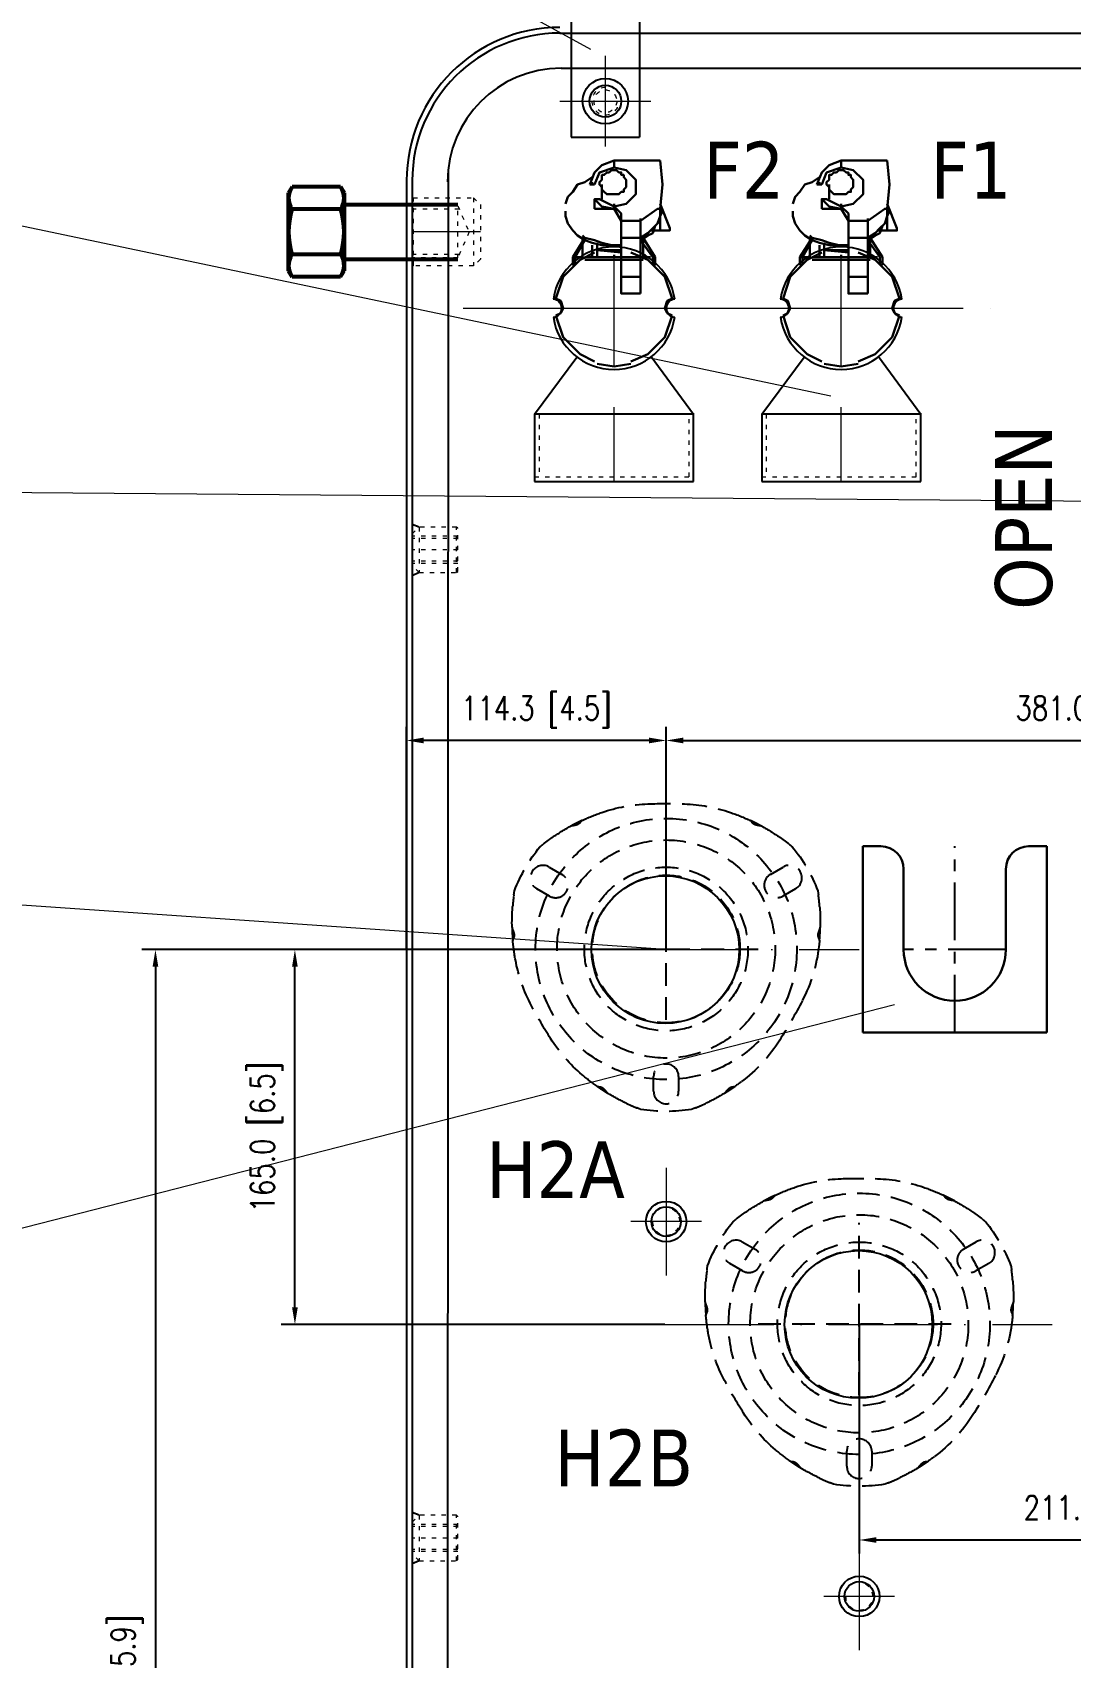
# Model space of a CAD drawing. Header units: millimetres. Extents: x 13152 to 35014, y -6229 to -226.
# Drawn here: x 26702 to 27159, y -1882 to -1167 of the extents above; entities that cross this region are included whole.
import ezdxf

# ---------------------------------------------------------------- set-up
doc = ezdxf.new("R2010")
doc.units = ezdxf.units.MM
doc.header["$LTSCALE"] = 4
for name, pattern in [('ACAD_ISO03W100', [1.18, 0.47, -0.71]), ('ACAD_ISO10W100', [18, 12, -3, 0, -3]), ('CENTERX2', [101.6, 63.5, -12.7, 12.7, -12.7]), ('DASHED', [0.75, 0.5, -0.25])]:
    doc.linetypes.add(name, pattern=pattern)
doc.layers.add('1', color=12, linetype='Continuous')
doc.layers.add('4虚线层', color=6, linetype='DASHED')
for name, color, linetype, lineweight in [('标注、文本', 3, 'Continuous', 25), ('粗实线', 4, 'Continuous', 53), ('铁心', 3, 'Continuous', 0)]:
    doc.layers.add(name, color=color, linetype=linetype, lineweight=lineweight)
doc.styles.add('Tahoma$001', font='tahoma.ttf', dxfattribs={"height": 2.159784})
doc.styles.add('TH_GBDIM', font='romans.shx', dxfattribs={"width": 0.8, "bigfont": 'gbcbig.shx'})
doc.dimstyles.new('TH_GBDIM1', dxfattribs={"dimscale": 3, "dimtxt": 3.5, "dimasz": 2.5, "dimexe": 2, "dimexo": 0, "dimgap": 1.5, "dimtad": 1, "dimdec": 1, "dimzin": 0, "dimdsep": 46, "dimtxsty": 'TH_GBDIM', "dimcen": 2.5, "dimclrd": 3, "dimclre": 256, "dimclrt": 2, "dimadec": 0, "dimazin": 0, "dimtfac": 0.714286, "dimtdec": 1, "dimtmove": 0, "dimatfit": 3, "dimfxl": 1, "dimtzin": 0, "dimlwd": -1, "dimlwe": -1, "dimarcsym": 0})

# ---------------------------------------------------------------- blocks, each defined once
blk = doc.blocks.new('A$C03F92070')
at = {"layer": '4虚线层', "ltscale": 5}
for p, q in [((67.85, 40.24), (67.85, 116.01)), ((16.36, 107.57), (21.99, 104.32)), ((113.71, 104.32), (119.34, 107.57)), ((16.49, 94.79), (10.86, 98.04)), ((124.84, 98.04), (119.21, 94.79)), ((23.33, 71.49), (112.37, 71.49)), ((62.35, 8.86), (62.35, 15.36)), ((73.35, 15.36), (73.35, 8.86))]:
    blk.add_line(p, q, dxfattribs=at)
for radius in [57.5, 48, 36, 32.5]:
    blk.add_circle((67.85, 71.49), radius, dxfattribs=at)
at = {"layer": '4虚线层', "ltscale": 5, "extrusion": (0, 0, -1)}
for centre, radius, start, end in [((-68.85, 46.49), 90, 64.92451, 71.02185), ((-62.34, 65.41), 70, 71.02185, 87.94531), ((-67.85, -88.03), 223.54, 87.94531, 92.05469), ((-73.35, 65.41), 70, 92.05469, 108.97815), ((-66.85, 46.49), 90, 108.97815, 115.07549), ((-68.85, 46.49), 90, 55.4521, 61.38179), ((-66.85, 46.49), 90, 118.61821, 124.5479), ((-67.85, 71.49), 71.5, 20.96454, 39.03546), ((-68.85, 46.49), 90, 51.08313, 52.23427), ((-66.85, 46.49), 90, 127.76573, 128.91687), ((-67.85, 71.49), 71.5, 140.96454, 159.03546), ((-90, 83.12), 90, 7.76573, 8.91687), ((-45.7, 83.12), 90, 171.08313, 172.23427), ((-90, 83.12), 90, 358.61821, 4.5479), ((-45.7, 83.12), 90, 175.4521, 181.38179), ((-90, 83.12), 90, 349.46719, 355.07549), ((-65.57, 80.82), 70, 186.60228, 207.21776), ((-45.7, 83.12), 90, 184.92451, 186.60228), ((-70.33, 79.46), 70, 331.9245, 349.46719), ((-205.81, 151.73), 223.54, 327.65027, 331.9245), ((70.97, 151.05), 223.54, 207.21776, 212.35682), ((-76.09, 69.57), 70, 310.17076, 327.65027), ((-58.73, 68.87), 70, 212.35682, 233.02623), ((-89, 84.85), 90, 304.92451, 310.17076), ((-89, 84.85), 90, 295.4521, 301.38179), ((-46.7, 84.85), 90, 238.61821, 244.5479), ((-46.7, 84.85), 90, 233.02623, 235.07549), ((-89, 84.85), 90, 291.08313, 292.23427), ((-67.85, 71.49), 71.5, 260.96454, 279.03546), ((-46.7, 84.85), 90, 247.76573, 248.91687)]:
    blk.add_arc(centre, radius, start, end, dxfattribs=at)
at = {"layer": '4虚线层', "ltscale": 5}
for centre, start, end in [((13.61, 102.81), 60, 240), ((122.09, 102.81), 300, 120), ((19.24, 99.56), 240, 60), ((116.46, 99.56), 120, 300), ((67.85, 15.36), 0, 180), ((67.85, 8.86), 180, 0)]:
    blk.add_arc(centre, 5.5, start, end, dxfattribs=at)
for points, knots in [([(30.89, 128.1), (30.89, 128.1), (30.88, 128.1), (30.83, 128.07), (30.76, 128.04), (30.57, 127.95), (30.45, 127.89), (30.18, 127.77), (30.03, 127.69), (29.7, 127.53), (29.52, 127.45), (29.16, 127.27), (28.96, 127.17), (28.58, 126.98), (28.39, 126.89), (27.99, 126.69), (27.8, 126.59), (27.42, 126.39), (27.24, 126.3), (26.87, 126.11), (26.7, 126.02), (26.39, 125.85), (26.24, 125.77), (25.98, 125.63), (25.87, 125.57), (25.69, 125.47), (25.63, 125.44), (25.58, 125.41), (25.57, 125.4), (25.57, 125.4), (25.57, 125.4), (25.57, 125.4)], [0, 0, 0, 0, 0.043819, 0.043819, 0.119878, 0.119878, 0.195937, 0.195937, 0.271996, 0.271996, 0.348055, 0.348055, 0.424114, 0.424114, 0.500173, 0.500173, 0.576231, 0.576231, 0.65229, 0.65229, 0.728349, 0.728349, 0.804408, 0.804408, 0.880467, 0.880467, 0.956526, 0.956526, 0.994556, 0.994556, 1, 1, 1, 1]), ([(30.71, 128.01), (30.65, 127.99), (30.59, 127.94), (30.48, 127.84), (30.42, 127.77), (30.3, 127.62), (30.24, 127.54), (30.11, 127.35), (30.04, 127.25), (29.89, 127.05), (29.81, 126.95), (29.62, 126.74), (29.51, 126.65), (29.29, 126.47), (29.16, 126.4), (28.9, 126.26), (28.77, 126.2), (28.36, 126.06), (28.08, 125.99), (27.53, 125.87), (27.26, 125.83), (26.87, 125.76), (26.75, 125.74), (26.5, 125.7), (26.38, 125.67), (26.05, 125.61), (25.85, 125.56), (25.74, 125.5)], [0, 0, 0, 0, 0.0625, 0.0625, 0.125, 0.125, 0.1875, 0.1875, 0.25, 0.25, 0.3125, 0.3125, 0.375, 0.375, 0.4375, 0.4375, 0.5, 0.5, 0.625, 0.625, 0.75, 0.75, 0.8125, 0.8125, 0.875, 0.875, 1, 1, 1, 1]), ([(110.13, 125.4), (110.13, 125.4), (110.13, 125.4), (110.13, 125.4), (110.12, 125.41), (110.07, 125.44), (110.01, 125.47), (109.83, 125.57), (109.72, 125.63), (109.46, 125.77), (109.31, 125.85), (108.99, 126.02), (108.81, 126.11), (108.45, 126.3), (108.26, 126.4), (107.88, 126.6), (107.68, 126.7), (107.29, 126.9), (107.1, 127), (106.72, 127.18), (106.53, 127.28), (106.16, 127.46), (105.99, 127.54), (105.66, 127.7), (105.51, 127.77), (105.24, 127.9), (105.12, 127.95), (104.94, 128.04), (104.87, 128.07), (104.82, 128.09), (104.81, 128.1), (104.8, 128.1), (104.8, 128.1), (104.8, 128.1)], [0, 0, 0, 0, 0.005743, 0.005743, 0.043766, 0.043766, 0.119813, 0.119813, 0.195859, 0.195859, 0.271906, 0.271906, 0.347952, 0.347952, 0.423999, 0.423999, 0.500046, 0.500046, 0.576092, 0.576092, 0.652139, 0.652139, 0.728185, 0.728185, 0.804232, 0.804232, 0.880279, 0.880279, 0.956325, 0.956325, 0.994349, 0.994349, 1, 1, 1, 1]), ([(109.96, 125.5), (109.9, 125.53), (109.83, 125.55), (109.65, 125.6), (109.54, 125.63), (109.21, 125.7), (108.96, 125.74), (108.44, 125.83), (108.17, 125.87), (107.63, 125.99), (107.34, 126.06), (106.94, 126.2), (106.8, 126.26), (106.54, 126.39), (106.42, 126.47), (106.19, 126.64), (106.08, 126.74), (105.9, 126.94), (105.81, 127.05), (105.66, 127.25), (105.59, 127.35), (105.46, 127.53), (105.39, 127.62), (105.28, 127.77), (105.22, 127.84), (105.11, 127.94), (105.05, 127.99), (104.99, 128.01)], [0, 0, 0, 0, 0.0625, 0.0625, 0.125, 0.125, 0.25, 0.25, 0.375, 0.375, 0.5, 0.5, 0.5625, 0.5625, 0.625, 0.625, 0.6875, 0.6875, 0.75, 0.75, 0.8125, 0.8125, 0.875, 0.875, 0.9375, 0.9375, 1, 1, 1, 1]), ([(13.95, 117.81), (13.92, 117.79), (13.88, 117.76), (13.82, 117.71), (13.77, 117.67), (13.74, 117.65), (13.73, 117.64)], [0, 0, 0, 0, 0.272943, 0.542517, 0.809704, 1, 1, 1, 1]), ([(14.22, 118.02), (14.2, 118), (14.15, 117.96), (14.08, 117.91), (14.01, 117.86), (13.97, 117.82), (13.95, 117.81)], [0, 0, 0, 0, 0.251777, 0.501943, 0.751136, 1, 1, 1, 1]), ([(14.55, 118.27), (14.52, 118.25), (14.46, 118.2), (14.38, 118.14), (14.3, 118.08), (14.25, 118.04), (14.22, 118.02)], [0, 0, 0, 0, 0.251749, 0.501948, 0.751171, 1, 1, 1, 1]), ([(15.74, 119.15), (15.69, 119.12), (15.59, 119.05), (15.45, 118.94), (15.32, 118.84), (15.18, 118.74), (15.05, 118.65), (14.92, 118.55), (14.8, 118.45), (14.67, 118.36), (14.59, 118.3), (14.55, 118.27)], [0, 0, 0, 0, 0.114473, 0.22719, 0.338528, 0.448878, 0.558641, 0.668227, 0.778044, 0.888502, 1, 1, 1, 1]), ([(17.82, 120.63), (17.81, 120.62), (17.74, 120.57), (17.58, 120.46), (17.28, 120.26), (16.94, 120.02), (16.6, 119.78), (16.29, 119.55), (16.01, 119.35), (15.83, 119.22), (15.74, 119.15)], [0, 0, 0, 0, 0.026865, 0.187364, 0.351072, 0.511786, 0.674931, 0.783277, 0.891149, 1, 1, 1, 1]), ([(119.96, 119.15), (119.92, 119.19), (119.82, 119.25), (119.69, 119.35), (119.55, 119.45), (119.41, 119.55), (119.28, 119.65), (119.06, 119.81), (118.76, 120.02), (118.42, 120.26), (118.12, 120.46), (117.96, 120.57), (117.89, 120.62), (117.88, 120.63)], [0, 0, 0, 0, 0.05466, 0.108896, 0.162888, 0.216817, 0.270864, 0.325211, 0.488741, 0.649833, 0.813717, 0.974388, 1, 1, 1, 1]), ([(121.15, 118.27), (121.11, 118.3), (121.03, 118.36), (120.9, 118.45), (120.78, 118.55), (120.65, 118.65), (120.52, 118.74), (120.38, 118.84), (120.25, 118.94), (120.1, 119.05), (120.01, 119.12), (119.96, 119.15)], [0, 0, 0, 0, 0.111498, 0.221956, 0.331773, 0.441359, 0.551122, 0.661472, 0.77281, 0.885527, 1, 1, 1, 1]), ([(121.48, 118.02), (121.45, 118.04), (121.4, 118.08), (121.32, 118.14), (121.23, 118.2), (121.18, 118.25), (121.15, 118.27)], [0, 0, 0, 0, 0.248829, 0.498052, 0.748251, 1, 1, 1, 1]), ([(121.75, 117.81), (121.73, 117.82), (121.69, 117.86), (121.62, 117.91), (121.55, 117.96), (121.5, 118), (121.48, 118.02)], [0, 0, 0, 0, 0.248864, 0.498057, 0.748223, 1, 1, 1, 1]), ([(121.97, 117.64), (121.96, 117.65), (121.93, 117.67), (121.88, 117.71), (121.82, 117.76), (121.78, 117.79), (121.75, 117.81)], [0, 0, 0, 0, 0.190293, 0.457482, 0.727057, 1, 1, 1, 1]), ([(0.69, 94.25), (0.68, 94.21), (0.67, 94.11), (0.65, 93.95), (0.63, 93.8), (0.61, 93.64), (0.59, 93.47), (0.57, 93.31), (0.55, 93.14), (0.53, 92.96), (0.52, 92.85), (0.52, 92.79)], [0, 0, 0, 0, 0.111498, 0.221956, 0.331773, 0.441359, 0.551122, 0.661472, 0.77281, 0.885527, 1, 1, 1, 1]), ([(0.74, 94.67), (0.73, 94.63), (0.73, 94.57), (0.71, 94.47), (0.7, 94.36), (0.69, 94.29), (0.69, 94.25)], [0, 0, 0, 0, 0.248829, 0.498052, 0.748251, 1, 1, 1, 1]), ([(0.82, 95.29), (0.82, 95.27), (0.81, 95.24), (0.81, 95.17), (0.8, 95.1), (0.79, 95.04), (0.78, 95.01)], [0, 0, 0, 0, 0.190297, 0.457484, 0.727058, 1, 1, 1, 1]), ([(134.92, 95.01), (134.91, 95.04), (134.9, 95.1), (134.89, 95.17), (134.89, 95.24), (134.88, 95.27), (134.88, 95.29)], [0, 0, 0, 0, 0.272943, 0.542517, 0.809704, 1, 1, 1, 1]), ([(134.96, 94.67), (134.96, 94.7), (134.95, 94.76), (134.94, 94.85), (134.93, 94.93), (134.92, 94.98), (134.92, 95.01)], [0, 0, 0, 0, 0.251777, 0.501943, 0.751136, 1, 1, 1, 1]), ([(135.01, 94.25), (135.01, 94.29), (135, 94.36), (134.99, 94.47), (134.97, 94.57), (134.96, 94.63), (134.96, 94.67)], [0, 0, 0, 0, 0.251749, 0.501948, 0.751171, 1, 1, 1, 1]), ([(135.18, 92.79), (135.18, 92.85), (135.16, 92.96), (135.15, 93.14), (135.13, 93.31), (135.11, 93.47), (135.09, 93.64), (135.07, 93.8), (135.05, 93.95), (135.03, 94.11), (135.02, 94.21), (135.01, 94.25)], [0, 0, 0, 0, 0.114473, 0.22719, 0.338528, 0.448878, 0.558641, 0.668227, 0.778044, 0.888502, 1, 1, 1, 1]), ([(0.52, 92.79), (0.51, 92.73), (0.5, 92.62), (0.48, 92.45), (0.46, 92.28), (0.45, 92.11), (0.43, 91.95), (0.4, 91.68), (0.37, 91.32), (0.33, 90.9), (0.3, 90.54), (0.29, 90.34), (0.28, 90.26), (0.28, 90.25)], [0, 0, 0, 0, 0.05466, 0.108897, 0.162889, 0.216817, 0.270864, 0.325211, 0.488741, 0.649833, 0.813717, 0.974388, 1, 1, 1, 1]), ([(135.42, 90.25), (135.42, 90.26), (135.41, 90.34), (135.4, 90.54), (135.37, 90.9), (135.33, 91.31), (135.29, 91.73), (135.25, 92.11), (135.22, 92.45), (135.2, 92.67), (135.18, 92.79)], [0, 0, 0, 0, 0.026865, 0.187364, 0.351073, 0.511786, 0.674931, 0.783277, 0.891149, 1, 1, 1, 1]), ([(0.02, 81.15), (0.02, 81.15), (0.02, 81.15), (0.02, 81.15), (0.02, 81.14), (0.02, 81.08), (0.02, 81.01), (0.02, 80.81), (0.03, 80.68), (0.04, 80.38), (0.04, 80.21), (0.05, 79.85), (0.06, 79.65), (0.08, 79.24), (0.09, 79.03), (0.11, 78.6), (0.12, 78.38), (0.14, 77.94), (0.16, 77.72), (0.18, 77.3), (0.2, 77.09), (0.23, 76.68), (0.24, 76.49), (0.27, 76.13), (0.28, 75.96), (0.3, 75.67), (0.32, 75.54), (0.33, 75.33), (0.34, 75.26), (0.34, 75.2), (0.35, 75.19), (0.35, 75.19), (0.35, 75.19), (0.35, 75.19)], [0, 0, 0, 0, 0.005743, 0.005743, 0.043766, 0.043766, 0.119813, 0.119813, 0.195859, 0.195859, 0.271906, 0.271906, 0.347952, 0.347952, 0.423999, 0.423999, 0.500046, 0.500046, 0.576092, 0.576092, 0.652139, 0.652139, 0.728185, 0.728185, 0.804232, 0.804232, 0.880279, 0.880279, 0.956325, 0.956325, 0.994349, 0.994349, 1, 1, 1, 1]), ([(0.02, 80.95), (0.02, 80.89), (0.04, 80.81), (0.08, 80.63), (0.12, 80.53), (0.22, 80.21), (0.31, 79.97), (0.5, 79.47), (0.59, 79.22), (0.76, 78.69), (0.85, 78.41), (0.92, 77.98), (0.94, 77.84), (0.96, 77.55), (0.95, 77.4), (0.91, 77.12), (0.88, 76.97), (0.8, 76.71), (0.75, 76.59), (0.65, 76.35), (0.6, 76.24), (0.51, 76.03), (0.47, 75.94), (0.39, 75.76), (0.37, 75.68), (0.33, 75.53), (0.32, 75.46), (0.33, 75.4)], [0, 0, 0, 0, 0.0625, 0.0625, 0.125, 0.125, 0.25, 0.25, 0.375, 0.375, 0.5, 0.5, 0.5625, 0.5625, 0.625, 0.625, 0.6875, 0.6875, 0.75, 0.75, 0.8125, 0.8125, 0.875, 0.875, 0.9375, 0.9375, 1, 1, 1, 1]), ([(135.37, 75.4), (135.38, 75.46), (135.37, 75.53), (135.33, 75.68), (135.31, 75.76), (135.23, 75.94), (135.19, 76.03), (135.1, 76.24), (135.04, 76.35), (134.95, 76.58), (134.9, 76.71), (134.82, 76.97), (134.79, 77.11), (134.75, 77.4), (134.74, 77.54), (134.76, 77.83), (134.78, 77.98), (134.85, 78.4), (134.93, 78.68), (135.11, 79.21), (135.2, 79.47), (135.34, 79.84), (135.38, 79.96), (135.47, 80.2), (135.51, 80.31), (135.62, 80.63), (135.68, 80.83), (135.68, 80.95)], [0, 0, 0, 0, 0.0625, 0.0625, 0.125, 0.125, 0.1875, 0.1875, 0.25, 0.25, 0.3125, 0.3125, 0.375, 0.375, 0.4375, 0.4375, 0.5, 0.5, 0.625, 0.625, 0.75, 0.75, 0.8125, 0.8125, 0.875, 0.875, 1, 1, 1, 1]), ([(135.35, 75.19), (135.35, 75.19), (135.35, 75.2), (135.36, 75.26), (135.37, 75.34), (135.38, 75.54), (135.4, 75.67), (135.42, 75.97), (135.43, 76.14), (135.46, 76.51), (135.48, 76.7), (135.5, 77.11), (135.52, 77.32), (135.54, 77.75), (135.56, 77.97), (135.58, 78.41), (135.59, 78.62), (135.61, 79.05), (135.62, 79.26), (135.64, 79.67), (135.65, 79.86), (135.66, 80.22), (135.66, 80.39), (135.67, 80.68), (135.67, 80.81), (135.68, 81.01), (135.68, 81.08), (135.68, 81.14), (135.68, 81.15), (135.68, 81.15), (135.68, 81.15), (135.68, 81.15)], [0, 0, 0, 0, 0.043819, 0.043819, 0.119878, 0.119878, 0.195937, 0.195937, 0.271996, 0.271996, 0.348055, 0.348055, 0.424114, 0.424114, 0.500173, 0.500173, 0.576232, 0.576232, 0.65229, 0.65229, 0.728349, 0.728349, 0.804408, 0.804408, 0.880467, 0.880467, 0.956526, 0.956526, 0.994556, 0.994556, 1, 1, 1, 1]), ([(37.3, 11.18), (37.3, 11.18), (37.31, 11.17), (37.36, 11.14), (37.42, 11.09), (37.59, 10.98), (37.7, 10.9), (37.95, 10.73), (38.09, 10.63), (38.39, 10.43), (38.55, 10.32), (38.89, 10.09), (39.07, 9.97), (39.42, 9.73), (39.61, 9.61), (39.98, 9.37), (40.16, 9.26), (40.51, 9.03), (40.69, 8.91), (41.04, 8.69), (41.2, 8.59), (41.51, 8.4), (41.65, 8.31), (41.9, 8.16), (42.01, 8.09), (42.18, 7.99), (42.24, 7.95), (42.29, 7.92), (42.3, 7.91), (42.3, 7.91), (42.3, 7.91), (42.3, 7.91)], [0, 0, 0, 0, 0.043819, 0.043819, 0.119878, 0.119878, 0.195937, 0.195937, 0.271996, 0.271996, 0.348055, 0.348055, 0.424114, 0.424114, 0.500173, 0.500173, 0.576231, 0.576231, 0.65229, 0.65229, 0.728349, 0.728349, 0.804408, 0.804408, 0.880467, 0.880467, 0.956526, 0.956526, 0.994556, 0.994556, 1, 1, 1, 1]), ([(37.47, 11.06), (37.52, 11.02), (37.59, 11), (37.73, 10.95), (37.82, 10.93), (38.01, 10.91), (38.11, 10.9), (38.34, 10.88), (38.46, 10.87), (38.71, 10.83), (38.85, 10.81), (39.11, 10.75), (39.25, 10.71), (39.52, 10.6), (39.64, 10.53), (39.89, 10.37), (40.01, 10.29), (40.34, 10.01), (40.54, 9.8), (40.91, 9.38), (41.09, 9.17), (41.34, 8.87), (41.42, 8.77), (41.58, 8.58), (41.66, 8.48), (41.88, 8.23), (42.02, 8.08), (42.13, 8.02)], [0, 0, 0, 0, 0.0625, 0.0625, 0.125, 0.125, 0.1875, 0.1875, 0.25, 0.25, 0.3125, 0.3125, 0.375, 0.375, 0.4375, 0.4375, 0.5, 0.5, 0.625, 0.625, 0.75, 0.75, 0.8125, 0.8125, 0.875, 0.875, 1, 1, 1, 1]), ([(93.4, 7.91), (93.4, 7.91), (93.4, 7.91), (93.4, 7.91), (93.41, 7.92), (93.46, 7.95), (93.52, 7.99), (93.69, 8.09), (93.8, 8.16), (94.06, 8.32), (94.2, 8.4), (94.51, 8.6), (94.68, 8.7), (95.02, 8.92), (95.2, 9.04), (95.56, 9.27), (95.75, 9.39), (96.12, 9.63), (96.3, 9.75), (96.65, 9.98), (96.83, 10.1), (97.16, 10.33), (97.32, 10.43), (97.62, 10.64), (97.76, 10.73), (98.01, 10.9), (98.11, 10.98), (98.28, 11.1), (98.34, 11.14), (98.39, 11.17), (98.4, 11.18), (98.4, 11.18), (98.4, 11.18), (98.4, 11.18)], [0, 0, 0, 0, 0.005743, 0.005743, 0.043766, 0.043766, 0.119813, 0.119813, 0.195859, 0.195859, 0.271906, 0.271906, 0.347952, 0.347952, 0.423999, 0.423999, 0.500046, 0.500046, 0.576092, 0.576092, 0.652139, 0.652139, 0.728185, 0.728185, 0.804232, 0.804232, 0.880279, 0.880279, 0.956325, 0.956325, 0.994349, 0.994349, 1, 1, 1, 1]), ([(93.57, 8.02), (93.62, 8.05), (93.68, 8.1), (93.82, 8.23), (93.89, 8.31), (94.11, 8.56), (94.27, 8.76), (94.61, 9.17), (94.79, 9.38), (95.16, 9.79), (95.36, 10), (95.69, 10.28), (95.8, 10.37), (96.05, 10.53), (96.18, 10.6), (96.44, 10.71), (96.58, 10.75), (96.85, 10.81), (96.98, 10.83), (97.24, 10.87), (97.36, 10.88), (97.58, 10.9), (97.69, 10.91), (97.88, 10.93), (97.96, 10.95), (98.11, 11), (98.18, 11.02), (98.23, 11.06)], [0, 0, 0, 0, 0.0625, 0.0625, 0.125, 0.125, 0.25, 0.25, 0.375, 0.375, 0.5, 0.5, 0.5625, 0.5625, 0.625, 0.625, 0.6875, 0.6875, 0.75, 0.75, 0.8125, 0.8125, 0.875, 0.875, 0.9375, 0.9375, 1, 1, 1, 1]), ([(50.31, 3.59), (50.32, 3.59), (50.4, 3.55), (50.57, 3.46), (50.9, 3.31), (51.28, 3.14), (51.66, 2.96), (52.01, 2.8), (52.32, 2.67), (52.52, 2.57), (52.63, 2.53)], [0, 0, 0, 0, 0.026866, 0.187364, 0.351073, 0.511786, 0.674931, 0.783277, 0.891149, 1, 1, 1, 1]), ([(52.63, 2.53), (52.68, 2.5), (52.79, 2.46), (52.95, 2.39), (53.11, 2.32), (53.26, 2.25), (53.41, 2.19), (53.56, 2.12), (53.7, 2.06), (53.85, 2), (53.94, 1.96), (53.98, 1.94)], [0, 0, 0, 0, 0.114473, 0.22719, 0.338528, 0.448878, 0.558641, 0.668227, 0.778044, 0.888502, 1, 1, 1, 1]), ([(53.98, 1.94), (54.02, 1.93), (54.09, 1.9), (54.18, 1.86), (54.28, 1.82), (54.34, 1.79), (54.37, 1.78)], [0, 0, 0, 0, 0.251749, 0.501948, 0.751171, 1, 1, 1, 1]), ([(54.37, 1.78), (54.4, 1.77), (54.45, 1.74), (54.54, 1.71), (54.61, 1.68), (54.66, 1.66), (54.69, 1.65)], [0, 0, 0, 0, 0.251777, 0.501943, 0.751136, 1, 1, 1, 1]), ([(54.69, 1.65), (54.71, 1.64), (54.77, 1.61), (54.84, 1.58), (54.9, 1.56), (54.93, 1.55), (54.94, 1.54)], [0, 0, 0, 0, 0.272943, 0.542518, 0.809705, 1, 1, 1, 1]), ([(80.76, 1.54), (80.77, 1.55), (80.8, 1.56), (80.86, 1.58), (80.93, 1.61), (80.99, 1.64), (81.01, 1.65)], [0, 0, 0, 0, 0.190295, 0.457482, 0.727057, 1, 1, 1, 1]), ([(81.01, 1.65), (81.04, 1.66), (81.08, 1.68), (81.16, 1.71), (81.25, 1.74), (81.3, 1.77), (81.33, 1.78)], [0, 0, 0, 0, 0.248864, 0.498057, 0.748223, 1, 1, 1, 1]), ([(81.33, 1.78), (81.36, 1.79), (81.42, 1.82), (81.52, 1.86), (81.61, 1.9), (81.68, 1.93), (81.72, 1.94)], [0, 0, 0, 0, 0.248829, 0.498052, 0.748251, 1, 1, 1, 1]), ([(81.72, 1.94), (81.76, 1.96), (81.85, 2), (82, 2.06), (82.14, 2.12), (82.29, 2.19), (82.44, 2.25), (82.59, 2.32), (82.75, 2.39), (82.91, 2.46), (83.02, 2.5), (83.07, 2.53)], [0, 0, 0, 0, 0.111498, 0.221956, 0.331773, 0.441359, 0.551122, 0.661472, 0.77281, 0.885527, 1, 1, 1, 1]), ([(83.07, 2.53), (83.12, 2.55), (83.23, 2.6), (83.38, 2.67), (83.54, 2.73), (83.69, 2.8), (83.84, 2.87), (84.09, 2.98), (84.42, 3.14), (84.8, 3.31), (85.13, 3.46), (85.3, 3.55), (85.38, 3.58), (85.39, 3.59)], [0, 0, 0, 0, 0.05466, 0.108897, 0.162889, 0.216817, 0.270864, 0.325211, 0.488741, 0.649834, 0.813718, 0.974389, 1, 1, 1, 1])]:
    blk.add_open_spline(points, degree=3, knots=knots, dxfattribs=at)
blk.add_open_spline([(0.82, 95.28), (0.81, 95.2), (0.82, 95.09), (0.84, 94.95)], degree=3, dxfattribs=at)
blk = doc.blocks.new('A$C78BF4BCD')
at = {"layer": '1', "color": 1, "linetype": 'CENTERX2', "lineweight": -3, "ltscale": 0.1}
for p, q in [((40.5, 0), (40.5, 82)), ((63, 36.5), (18, 36.5))]:
    blk.add_line(p, q, dxfattribs=at)
at = {"layer": '粗实线', "lineweight": 30}
for p, q in [((0, 0), (0, 82)), ((8, 82), (0, 82)), ((81, 82), (73, 82)), ((81, 0), (81, 82)), ((18, 36.5), (18, 72)), ((63, 36.5), (63, 72)), ((81, 0), (0, 0))]:
    blk.add_line(p, q, dxfattribs=at)
for centre, radius, start, end in [((8, 72), 10, 0, 90), ((73, 72), 10, 90, 180), ((40.5, 36.5), 22.5, 180, 0)]:
    blk.add_arc(centre, radius, start, end, dxfattribs=at)
blk = doc.blocks.new('*D272')
at = {"layer": 'Defpoints', "color": 0, "transparency": 16777216}
for p in [(26894.93, -1570.64), (26755.77, -2229.64), (26894.93, -2229.64)]:
    blk.add_point(p, dxfattribs=at)
at = {"layer": '标注、文本', "transparency": 16777216}
for p, q in [((26894.93, -1570.64), (26749.77, -1570.64)), ((26894.93, -2229.64), (26749.77, -2229.64))]:
    blk.add_line(p, q, dxfattribs=at)
at = {"layer": '标注、文本', "color": 3, "transparency": 16777216}
blk.add_line((26755.77, -1578.14), (26755.77, -2222.14), dxfattribs=at)
for points in [[(26754.52, -1578.14), (26757.02, -1578.14), (26755.77, -1570.64)], [(26754.52, -2222.14), (26757.02, -2222.14), (26755.77, -2229.64)]]:
    blk.add_solid(points, dxfattribs=at)
at = {"layer": '标注、文本', "color": 2, "transparency": 16777216, "insert": (26743.27, -1900.14), "char_height": 10.5, "attachment_point": 5, "rotation": 90, "style": 'TH_GBDIM'}
blk.add_mtext('659.0 [25.9]', dxfattribs=at)
blk = doc.blocks.new('*D273')
at = {"layer": 'Defpoints', "color": 0, "transparency": 16777216}
for p in [(26866.3, -1478.55), (26866.3, -1570.64), (26980.55, -1570.64)]:
    blk.add_point(p, dxfattribs=at)
at = {"layer": '标注、文本', "transparency": 16777216}
for p, q in [((26866.3, -1570.64), (26866.3, -1472.55)), ((26980.55, -1570.64), (26980.55, -1472.55))]:
    blk.add_line(p, q, dxfattribs=at)
at = {"layer": '标注、文本', "color": 3, "transparency": 16777216}
blk.add_line((26973.05, -1478.55), (26873.8, -1478.55), dxfattribs=at)
for points in [[(26873.8, -1477.3), (26873.8, -1479.8), (26866.3, -1478.55)], [(26973.05, -1477.3), (26973.05, -1479.8), (26980.55, -1478.55)]]:
    blk.add_solid(points, dxfattribs=at)
at = {"layer": '标注、文本', "color": 2, "transparency": 16777216, "insert": (26923.43, -1466.05), "char_height": 10.5, "attachment_point": 5, "style": 'TH_GBDIM'}
blk.add_mtext('114.3 [4.5]', dxfattribs=at)
blk = doc.blocks.new('*D274')
at = {"layer": 'Defpoints', "color": 0, "transparency": 16777216}
for p in [(27361.55, -1478.55), (26980.55, -1570.35), (27361.55, -1570.35)]:
    blk.add_point(p, dxfattribs=at)
at = {"layer": '标注、文本', "transparency": 16777216}
for p, q in [((26980.55, -1570.35), (26980.55, -1472.55)), ((27361.55, -1570.35), (27361.55, -1472.55))]:
    blk.add_line(p, q, dxfattribs=at)
at = {"layer": '标注、文本', "color": 3, "transparency": 16777216}
blk.add_line((26988.05, -1478.55), (27354.05, -1478.55), dxfattribs=at)
for points in [[(26988.05, -1477.3), (26988.05, -1479.8), (26980.55, -1478.55)], [(27354.05, -1477.3), (27354.05, -1479.8), (27361.55, -1478.55)]]:
    blk.add_solid(points, dxfattribs=at)
at = {"layer": '标注、文本', "color": 2, "transparency": 16777216, "insert": (27171.05, -1466.05), "char_height": 10.5, "attachment_point": 5, "style": 'TH_GBDIM'}
blk.add_mtext('381.0 [15.0]', dxfattribs=at)
blk = doc.blocks.new('*D284')
at = {"layer": 'Defpoints', "color": 0, "transparency": 16777216}
for p in [(26817.15, -1570.64), (26979.93, -1570.64), (26979.93, -1735.64)]:
    blk.add_point(p, dxfattribs=at)
at = {"layer": '标注、文本', "transparency": 16777216}
for p, q in [((26979.93, -1570.64), (26811.15, -1570.64)), ((26979.93, -1735.64), (26811.15, -1735.64))]:
    blk.add_line(p, q, dxfattribs=at)
at = {"layer": '标注、文本', "color": 3, "transparency": 16777216}
blk.add_line((26817.15, -1728.14), (26817.15, -1578.14), dxfattribs=at)
for points in [[(26815.9, -1578.14), (26818.4, -1578.14), (26817.15, -1570.64)], [(26815.9, -1728.14), (26818.4, -1728.14), (26817.15, -1735.64)]]:
    blk.add_solid(points, dxfattribs=at)
at = {"layer": '标注、文本', "color": 2, "transparency": 16777216, "insert": (26804.65, -1653.14), "char_height": 10.5, "attachment_point": 5, "rotation": 90, "style": 'TH_GBDIM'}
blk.add_mtext('165.0 [6.5]', dxfattribs=at)
blk = doc.blocks.new('*D285')
at = {"layer": 'Defpoints', "color": 0, "transparency": 16777216}
for p in [(27065.55, -1735.35), (27276.55, -1735.35), (27276.55, -1830.51)]:
    blk.add_point(p, dxfattribs=at)
at = {"layer": '标注、文本', "transparency": 16777216}
for p, q in [((27065.55, -1735.35), (27065.55, -1836.51)), ((27276.55, -1735.35), (27276.55, -1836.51))]:
    blk.add_line(p, q, dxfattribs=at)
at = {"layer": '标注、文本', "color": 3, "transparency": 16777216}
blk.add_line((27073.05, -1830.51), (27269.05, -1830.51), dxfattribs=at)
for points in [[(27073.05, -1829.26), (27073.05, -1831.76), (27065.55, -1830.51)], [(27269.05, -1829.26), (27269.05, -1831.76), (27276.55, -1830.51)]]:
    blk.add_solid(points, dxfattribs=at)
at = {"layer": '标注、文本', "color": 2, "transparency": 16777216, "insert": (27171.05, -1818.01), "char_height": 10.5, "attachment_point": 5, "style": 'TH_GBDIM'}
blk.add_mtext('211.0 [8.3]', dxfattribs=at)

msp = doc.modelspace()

# ---------------------------------------------------------------- linework, layer by layer
at = {"layer": '标注、文本'}
for p, q in [((26938.8, -1134.04), (26938.8, -1212.94)), ((26968.8, -1134.04), (26968.8, -1212.94)), ((26933.8, -1167.14), (27815.3, -1167.14)), ((26934.3, -1182.64), (27814.8, -1182.64)), ((26938.8, -1212.94), (26968.8, -1212.94)), ((26884.54, -1227.76), (26884.3, -2226.14)), ((26866.3, -1232.14), (26866.3, -2226.14)), ((26868.8, -1232.14), (26868.8, -2199.14)), ((26922.6, -1334.87), (26941.27, -1309.75)), ((26992.61, -1335.08), (26973.99, -1309.7)), ((27022.6, -1334.87), (27041.27, -1309.75)), ((27092.61, -1335.08), (27073.99, -1309.7)), ((26922.6, -1334.87), (26922.6, -1364.52)), ((26992.61, -1334.87), (26922.6, -1334.87)), ((26992.61, -1364.52), (26992.61, -1334.52)), ((27022.6, -1334.87), (27022.6, -1364.52)), ((27092.61, -1334.87), (27022.6, -1334.87)), ((27092.61, -1364.52), (27092.61, -1334.52)), ((26922.6, -1364.52), (26992.61, -1364.52)), ((27022.6, -1364.52), (27092.61, -1364.52)), ((26871.8, -1384.64), (26868.8, -1383.45)), ((26871.8, -1404.64), (26868.8, -1406.03)), ((26871.8, -1819.64), (26868.8, -1818.45)), ((26871.8, -1839.64), (26868.8, -1841.03))]:
    msp.add_line(p, q, dxfattribs=at)
at = {"layer": '标注、文本', "color": 2, "linetype": 'ACAD_ISO03W100', "lineweight": 18}
for p, q in [((26933.8, -1167.14), (27815.3, -1167.14)), ((26868.8, -1232.14), (26868.8, -2226.14)), ((26869.3, -1239.64), (26868.8, -1240.14)), ((26868.8, -1269.14), (26868.8, -1240.14)), ((26888.8, -1243.14), (26868.8, -1243.14)), ((26889.45, -1244.64), (26868.8, -1244.64)), ((26869.3, -1239.64), (26895.8, -1239.64)), ((26869.3, -1269.64), (26869.3, -1239.64)), ((26888.8, -1266.14), (26888.8, -1243.14)), ((26888.8, -1243.14), (26893.8, -1254.64)), ((26895.8, -1239.64), (26895.8, -1269.64)), ((26895.8, -1239.64), (26898.8, -1242.64)), ((26898.8, -1242.64), (26898.8, -1266.64)), ((26893.8, -1254.64), (26888.8, -1266.14)), ((26889.45, -1264.64), (26868.8, -1264.64)), ((26888.8, -1266.14), (26868.8, -1266.14)), ((26868.8, -1269.14), (26869.3, -1269.64)), ((26895.8, -1269.64), (26869.3, -1269.64)), ((26898.8, -1266.64), (26895.8, -1269.64)), ((26924.6, -1334.87), (26924.6, -1362.87)), ((26990.61, -1362.52), (26990.61, -1334.52)), ((27024.6, -1334.87), (27024.6, -1362.87)), ((27090.61, -1362.52), (27090.61, -1334.52)), ((26922.6, -1362.52), (26992.61, -1362.52)), ((27022.6, -1362.52), (27092.61, -1362.52)), ((26868.8, -1387.64), (26871.8, -1384.64)), ((26868.8, -1387.64), (26868.8, -1401.64)), ((26888.3, -1384.64), (26871.8, -1384.64)), ((26871.8, -1384.64), (26871.8, -1404.64)), ((26888.8, -1385.14), (26888.3, -1384.64)), ((26888.3, -1404.64), (26888.3, -1384.64)), ((26888.8, -1404.14), (26888.8, -1385.14)), ((26888.8, -1388.64), (26868.8, -1388.64)), ((26888.8, -1389.64), (26868.8, -1389.64)), ((26888.8, -1394.64), (26868.8, -1394.64)), ((26888.8, -1399.64), (26868.8, -1399.64)), ((26888.8, -1400.64), (26868.8, -1400.64)), ((26871.8, -1404.64), (26868.8, -1401.64)), ((26871.8, -1404.64), (26888.3, -1404.64)), ((26888.3, -1404.64), (26888.8, -1404.14)), ((26868.8, -1822.64), (26871.8, -1819.64)), ((26868.8, -1822.64), (26868.8, -1836.64)), ((26888.8, -1823.64), (26868.8, -1823.64)), ((26888.3, -1819.64), (26871.8, -1819.64)), ((26871.8, -1819.64), (26871.8, -1839.64)), ((26888.8, -1820.14), (26888.3, -1819.64)), ((26888.3, -1839.64), (26888.3, -1819.64)), ((26888.8, -1839.14), (26888.8, -1820.14)), ((26888.8, -1824.64), (26868.8, -1824.64)), ((26888.8, -1829.64), (26868.8, -1829.64)), ((26888.8, -1834.64), (26868.8, -1834.64)), ((26888.8, -1835.64), (26868.8, -1835.64)), ((26871.8, -1839.64), (26868.8, -1836.64)), ((26871.8, -1839.64), (26888.3, -1839.64)), ((26888.3, -1839.64), (26888.8, -1839.14))]:
    msp.add_line(p, q, dxfattribs=at)
at = {"layer": '标注、文本', "color": 1, "linetype": 'ACAD_ISO10W100', "lineweight": 18}
for p, q in [((26953.8, -1217.14), (26953.8, -1177.14)), ((26933.8, -1197.14), (26973.8, -1197.14)), ((26898.8, -1254.64), (26868.8, -1254.64)), ((26898.8, -1254.64), (26868.8, -1254.64)), ((26957.6, -1313.85), (26957.6, -1262.65)), ((27057.6, -1313.85), (27057.6, -1262.65)), ((26891.18, -1288.25), (27024.01, -1288.25)), ((26935.2, -1288.25), (26980, -1288.25)), ((26991.18, -1288.25), (27124.01, -1288.25)), ((27035.2, -1288.25), (27080, -1288.25)), ((26957.6, -1364.52), (26957.6, -1331.83)), ((27057.6, -1364.52), (27057.6, -1331.83)), ((26894.93, -1570.64), (27065.48, -1570.64)), ((26980.55, -1666.66), (26980.55, -1714.03)), ((26996.12, -1690.35), (26964.98, -1690.35)), ((26979.93, -1735.64), (27150.48, -1735.64)), ((27065.55, -1831.66), (27065.55, -1879.03)), ((27081.12, -1855.35), (27049.98, -1855.35))]:
    msp.add_line(p, q, dxfattribs=at)
at = {"layer": '标注、文本'}
for centre, radius in [((26953.8, -1197.14), 10), ((26953.8, -1197.14), 7), ((26980.2, -1570.64), 32.5), ((26980.55, -1690.35), 8.89), ((26980.55, -1690.35), 6.5), ((27065.2, -1735.64), 32.5), ((27065.55, -1855.35), 8.89), ((27065.55, -1855.35), 6.5)]:
    msp.add_circle(centre, radius, dxfattribs=at)
at = {"layer": '标注、文本', "color": 2, "linetype": 'ACAD_ISO03W100', "lineweight": 18}
msp.add_circle((26953.8, -1197.14), 5, dxfattribs=at)
at = {"layer": '标注、文本'}
for centre, radius, start, end in [((26933.8, -1232.14), 67.5, 90, 180), ((26933.8, -1232.14), 65, 90, 180), ((26934.3, -1232.64), 50, 90, 180), ((26957.6, -1288.25), 27, 8.49605, 171.50395), ((27057.6, -1288.25), 27, 8.49605, 171.50395), ((26930.6, -1288.25), 4, 274.24802, 85.75198), ((26984.6, -1288.25), 4, 94.24802, 265.75198), ((27030.6, -1288.25), 4, 274.24802, 85.75198), ((27084.6, -1288.25), 4, 94.24802, 265.75198), ((26957.6, -1288.25), 27, 188.49605, 351.50395), ((27057.6, -1288.25), 27, 188.49605, 351.50395)]:
    msp.add_arc(centre, radius, start, end, dxfattribs=at)
at = {"layer": '标注、文本', "color": 2, "linetype": 'ACAD_ISO03W100', "lineweight": 18}
for centre, radius, start, end in [((26933.8, -1232.14), 65, 90, 180), ((26953.8, -1197.14), 6, 90, 0), ((26980.55, -1690.35), 6, 180, 90), ((27065.55, -1855.35), 6, 180, 90)]:
    msp.add_arc(centre, radius, start, end, dxfattribs=at)
at = {"layer": '粗实线', "ltscale": 2}
for p, q in [((26815.94, -1234.79), (26814.4, -1237.45)), ((26814.4, -1271.83), (26814.4, -1237.45)), ((26837.27, -1234.79), (26815.94, -1234.79)), ((26837.27, -1234.79), (26838.8, -1237.45)), ((26838.8, -1237.45), (26838.8, -1271.83)), ((26838.8, -1271.83), (26838.8, -1237.45)), ((26837.27, -1244.71), (26815.94, -1244.71)), ((26838.8, -1242.64), (26838.8, -1266.64)), ((26838.8, -1242.64), (26888.8, -1242.64)), ((26837.27, -1264.56), (26815.94, -1264.56)), ((26815.94, -1274.49), (26814.4, -1271.83)), ((26837.27, -1274.49), (26838.8, -1271.83)), ((26838.8, -1266.64), (26888.8, -1266.64)), ((26837.27, -1274.49), (26815.94, -1274.49))]:
    msp.add_line(p, q, dxfattribs=at)
at = {"layer": '粗实线', "lineweight": 30}
for points in [[(26957.6, -1223.17), (26952.26, -1225.31), (26949.06, -1228.51), (26946.93, -1233.84)], [(26957.6, -1223.17), (26957.6, -1226.37)], [(26977.87, -1244.51), (26978.93, -1233.84), (26977.87, -1223.17)], [(27057.6, -1223.17), (27052.26, -1225.31), (27049.06, -1228.51), (27046.93, -1233.84)], [(27057.6, -1223.17), (27057.6, -1226.37)], [(27077.87, -1244.51), (27078.93, -1233.84), (27077.87, -1223.17)], [(26957.6, -1226.37), (26951.2, -1228.51), (26949.06, -1233.84)], [(26957.6, -1243.44), (26962.93, -1242.38), (26967.2, -1238.11), (26967.2, -1231.71), (26962.93, -1227.44), (26957.6, -1226.37)], [(27057.6, -1226.37), (27051.2, -1228.51), (27049.06, -1233.84)], [(27057.6, -1243.44), (27062.93, -1242.38), (27067.2, -1238.11), (27067.2, -1231.71), (27062.93, -1227.44), (27057.6, -1226.37)], [(26948, -1230.64), (26944.8, -1232.77), (26941.6, -1233.84), (26939.46, -1237.04), (26937.33, -1239.18), (26936.26, -1242.38)], [(26948, -1230.64), (26944.8, -1232.77), (26941.6, -1233.84), (26939.46, -1237.04), (26937.33, -1239.18), (26936.26, -1242.38)], [(26948, -1232.77), (26948, -1233.84)], [(27048, -1230.64), (27044.8, -1232.77), (27041.6, -1233.84), (27039.46, -1237.04), (27037.33, -1239.18), (27036.26, -1242.38)], [(27048, -1230.64), (27044.8, -1232.77), (27041.6, -1233.84), (27039.46, -1237.04), (27037.33, -1239.18), (27036.26, -1242.38)], [(27048, -1232.77), (27048, -1233.84)], [(26949.06, -1240.24), (26952.26, -1243.44), (26957.6, -1244.51)], [(26951.2, -1240.24), (26949.06, -1240.24), (26949.06, -1244.51)], [(26960.8, -1249.84), (26960.8, -1246.64), (26957.6, -1243.44)], [(26957.6, -1244.51), (26957.6, -1243.44)], [(26957.6, -1244.51), (26960.8, -1249.84)], [(26969.33, -1257.31), (26972.53, -1255.18), (26974.67, -1253.04), (26976.8, -1250.91), (26977.87, -1247.71), (26978.93, -1245.58), (26977.87, -1242.38)], [(26969.33, -1257.31), (26972.53, -1255.18), (26974.67, -1253.04), (26976.8, -1250.91), (26977.87, -1247.71), (26978.93, -1245.58), (26977.87, -1242.38)], [(26977.87, -1244.51), (26976.8, -1244.51), (26969.33, -1249.84)], [(26977.87, -1244.51), (26977.87, -1254.11), (26981.07, -1254.11), (26982.14, -1254.11), (26982.14, -1253.04), (26977.87, -1242.38)], [(27049.06, -1240.24), (27052.26, -1243.44), (27057.6, -1244.51)], [(27051.2, -1240.24), (27049.06, -1240.24), (27049.06, -1244.51)], [(27060.8, -1249.84), (27060.8, -1246.64), (27057.6, -1243.44)], [(27057.6, -1244.51), (27057.6, -1243.44)], [(27057.6, -1244.51), (27060.8, -1249.84)], [(27069.33, -1257.31), (27072.53, -1255.18), (27074.67, -1253.04), (27076.8, -1250.91), (27077.87, -1247.71), (27078.93, -1245.58), (27077.87, -1242.38)], [(27069.33, -1257.31), (27072.53, -1255.18), (27074.67, -1253.04), (27076.8, -1250.91), (27077.87, -1247.71), (27078.93, -1245.58), (27077.87, -1242.38)], [(27077.87, -1244.51), (27076.8, -1244.51), (27069.33, -1249.84)], [(27077.87, -1244.51), (27077.87, -1254.11), (27081.07, -1254.11), (27082.14, -1254.11), (27082.14, -1253.04), (27077.87, -1242.38)], [(26936.26, -1245.58), (26936.26, -1247.71), (26937.33, -1250.91), (26939.46, -1254.11), (26941.6, -1256.24), (26944.8, -1258.38), (26948, -1259.44), (26952.26, -1260.51), (26956.53, -1260.51), (26960.8, -1260.51)], [(26936.26, -1245.58), (26936.26, -1247.71), (26937.33, -1250.91), (26939.46, -1254.11), (26941.6, -1256.24), (26944.8, -1258.38), (26948, -1259.44), (26952.26, -1260.51), (26956.53, -1260.51), (26960.8, -1260.51)], [(26965.07, -1281.85), (26960.8, -1281.85), (26960.8, -1249.84)], [(26969.33, -1281.85), (26969.33, -1249.84), (26960.8, -1249.84)], [(26969.33, -1258.38), (26972.53, -1256.24), (26974.67, -1255.18), (26975.73, -1251.98), (26977.87, -1249.84), (26977.87, -1247.71), (26978.93, -1245.58)], [(26969.33, -1258.38), (26972.53, -1256.24), (26974.67, -1255.18), (26975.73, -1251.98), (26977.87, -1249.84), (26977.87, -1247.71), (26978.93, -1245.58)], [(27036.26, -1245.58), (27036.26, -1247.71), (27037.33, -1250.91), (27039.46, -1254.11), (27041.6, -1256.24), (27044.8, -1258.38), (27048, -1259.44), (27052.26, -1260.51), (27056.53, -1260.51), (27060.8, -1260.51)], [(27036.26, -1245.58), (27036.26, -1247.71), (27037.33, -1250.91), (27039.46, -1254.11), (27041.6, -1256.24), (27044.8, -1258.38), (27048, -1259.44), (27052.26, -1260.51), (27056.53, -1260.51), (27060.8, -1260.51)], [(27065.07, -1281.85), (27060.8, -1281.85), (27060.8, -1249.84)], [(27069.33, -1281.85), (27069.33, -1249.84), (27060.8, -1249.84)], [(27069.33, -1258.38), (27072.53, -1256.24), (27074.67, -1255.18), (27075.73, -1251.98), (27077.87, -1249.84), (27077.87, -1247.71), (27078.93, -1245.58)], [(27069.33, -1258.38), (27072.53, -1256.24), (27074.67, -1255.18), (27075.73, -1251.98), (27077.87, -1249.84), (27077.87, -1247.71), (27078.93, -1245.58)], [(26943.73, -1265.85), (26939.46, -1265.85), (26944.8, -1257.31)], [(26940.53, -1265.85), (26944.8, -1258.38)], [(26943.73, -1256.24), (26944.8, -1257.31), (26949.06, -1258.38), (26952.26, -1259.44), (26956.53, -1260.51), (26960.8, -1260.51)], [(26943.73, -1256.24), (26944.8, -1257.31), (26949.06, -1258.38), (26952.26, -1259.44), (26956.53, -1260.51), (26960.8, -1260.51)], [(26977.87, -1254.11), (26973.6, -1254.11)], [(27043.73, -1265.85), (27039.46, -1265.85), (27044.8, -1257.31)], [(27040.53, -1265.85), (27044.8, -1258.38)], [(27043.73, -1256.24), (27044.8, -1257.31), (27049.06, -1258.38), (27052.26, -1259.44), (27056.53, -1260.51), (27060.8, -1260.51)], [(27043.73, -1256.24), (27044.8, -1257.31), (27049.06, -1258.38), (27052.26, -1259.44), (27056.53, -1260.51), (27060.8, -1260.51)], [(27077.87, -1254.11), (27073.6, -1254.11)], [(26949.06, -1263.71), (26942.66, -1266.91), (26935.2, -1274.38), (26932, -1283.98)], [(26939.46, -1265.85), (26939.46, -1269.05), (26940.53, -1269.05), (26940.53, -1265.85)], [(26983.2, -1283.98), (26980, -1274.38), (26972.53, -1266.91), (26965.07, -1263.71)], [(26975.73, -1265.85), (26975.73, -1269.05), (26974.67, -1269.05), (26974.67, -1265.85)], [(27049.06, -1263.71), (27042.66, -1266.91), (27035.2, -1274.38), (27032, -1283.98)], [(27039.46, -1265.85), (27039.46, -1269.05), (27040.53, -1269.05), (27040.53, -1265.85)], [(27083.2, -1283.98), (27080, -1274.38), (27072.53, -1266.91), (27065.07, -1263.71)], [(27075.73, -1265.85), (27075.73, -1269.05), (27074.67, -1269.05), (27074.67, -1265.85)], [(26932, -1291.45), (26934.13, -1290.38), (26935.2, -1288.25), (26934.13, -1285.05), (26932, -1283.98)], [(26983.2, -1283.98), (26981.07, -1285.05), (26980, -1288.25), (26981.07, -1290.38), (26983.2, -1291.45)], [(27032, -1291.45), (27034.13, -1290.38), (27035.2, -1288.25), (27034.13, -1285.05), (27032, -1283.98)], [(27083.2, -1283.98), (27081.07, -1285.05), (27080, -1288.25), (27081.07, -1290.38), (27083.2, -1291.45)], [(26932, -1291.45), (26935.2, -1301.05), (26942.66, -1308.52), (26949.06, -1311.72)], [(26965.07, -1311.72), (26972.53, -1308.52), (26980, -1301.05), (26983.2, -1291.45)], [(27032, -1291.45), (27035.2, -1301.05), (27042.66, -1308.52), (27049.06, -1311.72)], [(27065.07, -1311.72), (27072.53, -1308.52), (27080, -1301.05), (27083.2, -1291.45)], [(26950.13, -1312.78), (26957.6, -1313.85), (26965.07, -1312.78)], [(27050.13, -1312.78), (27057.6, -1313.85), (27065.07, -1312.78)]]:
    msp.add_lwpolyline(points, dxfattribs=at)
for points in [[(26957.6, -1227.44), (26956.53, -1227.44), (26955.47, -1228.51), (26954.4, -1228.51), (26953.33, -1229.57), (26952.26, -1229.57), (26952.26, -1230.64), (26952.26, -1231.71), (26951.2, -1232.77), (26951.2, -1233.84), (26952.26, -1234.91), (26952.26, -1235.98), (26953.33, -1237.04), (26954.4, -1238.11), (26955.47, -1238.11), (26956.53, -1238.11), (26957.6, -1238.11), (26958.67, -1238.11), (26959.73, -1238.11), (26960.8, -1237.04), (26961.87, -1237.04), (26961.87, -1235.98), (26962.93, -1234.91), (26962.93, -1233.84), (26962.93, -1232.77), (26962.93, -1231.71), (26961.87, -1230.64), (26961.87, -1229.57), (26960.8, -1229.57), (26960.8, -1228.51), (26959.73, -1228.51), (26958.67, -1227.44)], [(27057.6, -1227.44), (27056.53, -1227.44), (27055.47, -1228.51), (27054.4, -1228.51), (27053.33, -1229.57), (27052.26, -1229.57), (27052.26, -1230.64), (27052.26, -1231.71), (27051.2, -1232.77), (27051.2, -1233.84), (27052.26, -1234.91), (27052.26, -1235.98), (27053.33, -1237.04), (27054.4, -1238.11), (27055.47, -1238.11), (27056.53, -1238.11), (27057.6, -1238.11), (27058.67, -1238.11), (27059.73, -1238.11), (27060.8, -1237.04), (27061.87, -1237.04), (27061.87, -1235.98), (27062.93, -1234.91), (27062.93, -1233.84), (27062.93, -1232.77), (27062.93, -1231.71), (27061.87, -1230.64), (27061.87, -1229.57), (27060.8, -1229.57), (27060.8, -1228.51), (27059.73, -1228.51), (27058.67, -1227.44)], [(26970.4, -1265.85), (26970.4, -1264.78)], [(27070.4, -1265.85), (27070.4, -1264.78)]]:
    msp.add_lwpolyline(points, close=True, dxfattribs=at)
at = {"layer": '粗实线', "ltscale": 2}
for centre, radius, start, end in [((26823.54, -1239.86), 9.14, 146.29544, 212.08556), ((26829.66, -1239.86), 9.14, 327.44125, 33.70456), ((26850.4, -1254.64), 36, 163.9966, 196.0034), ((26802.8, -1254.64), 36, 343.9966, 16.0034), ((26823.54, -1269.42), 9.14, 147.91444, 213.70456), ((26829.66, -1269.42), 9.14, 326.29544, 32.08556)]:
    msp.add_arc(centre, radius, start, end, dxfattribs=at)
at = {"layer": '粗实线', "lineweight": 30}
for points in [[(26957.6, -1223.17), (26957.6, -1223.17), (26977.87, -1223.17), (26977.87, -1223.17)], [(27057.6, -1223.17), (27057.6, -1223.17), (27077.87, -1223.17), (27077.87, -1223.17)], [(26946.93, -1233.84), (26946.93, -1233.84), (26949.06, -1233.84), (26949.06, -1233.84)], [(26952.26, -1233.84), (26952.26, -1233.84), (26952.26, -1240.24), (26952.26, -1240.24)], [(27046.93, -1233.84), (27046.93, -1233.84), (27049.06, -1233.84), (27049.06, -1233.84)], [(27052.26, -1233.84), (27052.26, -1233.84), (27052.26, -1240.24), (27052.26, -1240.24)], [(26957.6, -1244.51), (26957.6, -1244.51), (26949.06, -1244.51), (26949.06, -1244.51)], [(26951.2, -1240.24), (26951.2, -1240.24), (26957.6, -1243.44), (26957.6, -1243.44)], [(26957.6, -1242.38), (26957.6, -1242.38), (26957.6, -1243.44), (26957.6, -1243.44)], [(27057.6, -1244.51), (27057.6, -1244.51), (27049.06, -1244.51), (27049.06, -1244.51)], [(27051.2, -1240.24), (27051.2, -1240.24), (27057.6, -1243.44), (27057.6, -1243.44)], [(27057.6, -1242.38), (27057.6, -1242.38), (27057.6, -1243.44), (27057.6, -1243.44)], [(26969.33, -1249.84), (26969.33, -1249.84), (26969.33, -1248.78), (26969.33, -1248.78)], [(27069.33, -1249.84), (27069.33, -1249.84), (27069.33, -1248.78), (27069.33, -1248.78)], [(26943.73, -1265.85), (26943.73, -1265.85), (26943.73, -1257.31), (26943.73, -1257.31)], [(26960.8, -1257.31), (26960.8, -1257.31), (26969.33, -1257.31), (26969.33, -1257.31)], [(26974.67, -1265.85), (26974.67, -1265.85), (26969.33, -1258.38), (26969.33, -1258.38)], [(26970.4, -1265.85), (26970.4, -1265.85), (26970.4, -1257.31), (26970.4, -1257.31)], [(26975.73, -1265.85), (26975.73, -1265.85), (26970.4, -1257.31), (26970.4, -1257.31)], [(27043.73, -1265.85), (27043.73, -1265.85), (27043.73, -1257.31), (27043.73, -1257.31)], [(27060.8, -1257.31), (27060.8, -1257.31), (27069.33, -1257.31), (27069.33, -1257.31)], [(27074.67, -1265.85), (27074.67, -1265.85), (27069.33, -1258.38), (27069.33, -1258.38)], [(27070.4, -1265.85), (27070.4, -1265.85), (27070.4, -1257.31), (27070.4, -1257.31)], [(27075.73, -1265.85), (27075.73, -1265.85), (27070.4, -1257.31), (27070.4, -1257.31)], [(26944.8, -1265.85), (26944.8, -1265.85), (26957.6, -1265.85), (26957.6, -1265.85)], [(26948, -1265.85), (26948, -1265.85), (26944.8, -1265.85), (26944.8, -1265.85)], [(26948, -1265.85), (26948, -1265.85), (26948, -1260.51), (26948, -1260.51)], [(26950.13, -1265.85), (26950.13, -1265.85), (26950.13, -1259.44), (26950.13, -1259.44)], [(26950.13, -1262.65), (26950.13, -1262.65), (26960.8, -1263.71), (26960.8, -1263.71)], [(26950.13, -1262.65), (26950.13, -1262.65), (26960.8, -1262.65), (26960.8, -1262.65)], [(26956.53, -1265.85), (26956.53, -1265.85), (26973.6, -1265.85), (26973.6, -1265.85)], [(26957.6, -1265.85), (26957.6, -1265.85), (26957.6, -1264.78), (26957.6, -1264.78)], [(26970.4, -1265.85), (26970.4, -1265.85), (26957.6, -1265.85), (26957.6, -1265.85)], [(27044.8, -1265.85), (27044.8, -1265.85), (27057.6, -1265.85), (27057.6, -1265.85)], [(27048, -1265.85), (27048, -1265.85), (27044.8, -1265.85), (27044.8, -1265.85)], [(27048, -1265.85), (27048, -1265.85), (27048, -1260.51), (27048, -1260.51)], [(27050.13, -1265.85), (27050.13, -1265.85), (27050.13, -1259.44), (27050.13, -1259.44)], [(27050.13, -1262.65), (27050.13, -1262.65), (27060.8, -1263.71), (27060.8, -1263.71)], [(27050.13, -1262.65), (27050.13, -1262.65), (27060.8, -1262.65), (27060.8, -1262.65)], [(27056.53, -1265.85), (27056.53, -1265.85), (27073.6, -1265.85), (27073.6, -1265.85)], [(27057.6, -1265.85), (27057.6, -1265.85), (27057.6, -1264.78), (27057.6, -1264.78)], [(27070.4, -1265.85), (27070.4, -1265.85), (27057.6, -1265.85), (27057.6, -1265.85)], [(26944.8, -1266.91), (26944.8, -1266.91), (26970.4, -1266.91), (26970.4, -1266.91)], [(27044.8, -1266.91), (27044.8, -1266.91), (27070.4, -1266.91), (27070.4, -1266.91)], [(26960.8, -1274.38), (26960.8, -1274.38), (26969.33, -1274.38), (26969.33, -1274.38)], [(27060.8, -1274.38), (27060.8, -1274.38), (27069.33, -1274.38), (27069.33, -1274.38)], [(26960.8, -1281.85), (26960.8, -1281.85), (26969.33, -1281.85), (26969.33, -1281.85)], [(27060.8, -1281.85), (27060.8, -1281.85), (27069.33, -1281.85), (27069.33, -1281.85)]]:
    msp.add_open_spline(points, degree=3, dxfattribs=at)
at = {"layer": '铁心', "lineweight": 13}
for points in [[(26947.4, -1174.33), (26568.15, -966.67), (26568.15, -966.67)], [(27053.03, -1326.98), (26573.95, -1226.31), (26573.95, -1226.31)], [(27246.3, -1374), (26573.95, -1368.54), (26573.95, -1368.54)], [(26980.2, -1570.64), (26575.4, -1542.66), (26575.4, -1542.66)], [(27081.06, -1594.93), (26579.2, -1723.44), (26579.2, -1723.44)]]:
    msp.add_lwpolyline(points, dxfattribs=at)

# ---------------------------------------------------------------- block references
at = {"layer": '标注、文本'}
for name, p in [('A$C03F92070', (26912.7, -1641.84)), ('A$C78BF4BCD', (27067.08, -1607.14)), ('A$C03F92070', (26997.7, -1806.84))]:
    msp.add_blockref(name, p, dxfattribs=at)

# ---------------------------------------------------------------- texts
at = {"layer": '标注、文本', "lineweight": 13, "style": 'Tahoma$001'}
for s, p in [('F2', (26996.9, -1239.99)), ('F1', (27096.9, -1239.99)), ('H2A', (26901.31, -1679.99)), ('H2B', (26931.31, -1806.9))]:
    msp.add_text(s, height=25, dxfattribs=at).set_placement(p)
at = {"layer": '标注、文本', "insert": (27150.83, -1421.09), "char_height": 25, "width": 173.0045, "attachment_point": 7, "rotation": 90, "style": 'Tahoma$001'}
msp.add_mtext('OPEN', dxfattribs=at)

# ---------------------------------------------------------------- dimensions: what is measured, and where the dimension line sits
at = {"layer": '标注、文本'}
for base, p1, p2, picture, middle in [((26866.30213748, -1478.55406187), (26980.55213748, -1570.63844014), (26866.30213748, -1570.63844014), '*D273', (26923.42713748, -1466.05406187)), ((27361.55, -1478.55), (26980.55, -1570.35), (27361.55, -1570.35), '*D274', (27171.05, -1466.05)), ((27276.55, -1830.51), (27065.55, -1735.35), (27276.55, -1735.35), '*D285', (27171.05, -1818.01))]:
    dim = msp.add_linear_dim(base=base, p1=p1, p2=p2, dimstyle='TH_GBDIM1', dxfattribs=at)
    dim.commit()
    dim.dimension.update_dxf_attribs({"geometry": picture, "text_midpoint": middle})
for base, p1, p2, picture, middle in [((26755.77, -2229.64), (26894.93, -1570.64), (26894.93, -2229.64), '*D272', (26743.27, -1900.14)), ((26817.15, -1570.64), (26979.93, -1735.64), (26979.93, -1570.64), '*D284', (26804.65, -1653.14))]:
    dim = msp.add_linear_dim(base=base, p1=p1, p2=p2, angle=90, dimstyle='TH_GBDIM1', dxfattribs=at)
    dim.commit()
    dim.dimension.update_dxf_attribs({"geometry": picture, "text_midpoint": middle})

doc.saveas('drawing.dxf')
